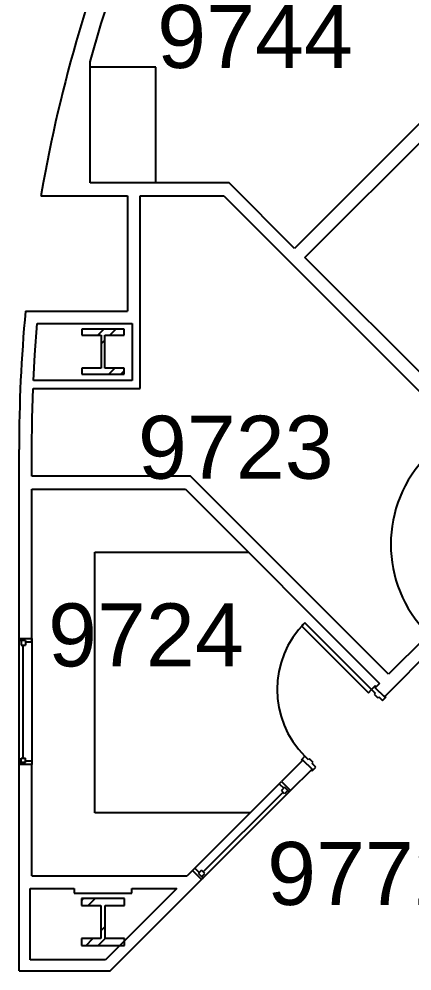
# Model space of a CAD drawing. Header units: inches. Extents: x -59 to 5673, y -29 to 4299.
# Drawn here: x 330.6 to 480.3, y 3102.5 to 3465.1 of the extents above; entities that cross this region are included whole.
import ezdxf

# ---------------------------------------------------------------- set-up
doc = ezdxf.new("R2010")
doc.units = ezdxf.units.IN
doc.header["$LTSCALE"] = 96
doc.header["$MEASUREMENT"] = 0
for name, color, linetype in [('A-ANNO-ROOM', 4, 'Continuous'), ('A-COLS', 5, 'Continuous'), ('A-DOOR', 2, 'Continuous'), ('A-FLOR-CASE', 3, 'Continuous'), ('A-GLAZ', 2, 'Continuous'), ('A-WALL-FULL', 6, 'Continuous')]:
    doc.layers.add(name, color=color, linetype=linetype)
doc.styles.add('ARIAL', font='arial.ttf')

msp = doc.modelspace()

# ---------------------------------------------------------------- linework, layer by layer
at = {"layer": 'A-COLS'}
for p, q in [((370.68, 3346.97), (354.48, 3346.97)), ((354.48, 3346.97), (354.48, 3344.71)), ((354.48, 3344.71), (361.87, 3344.71)), ((360.6, 3344.71), (362.86, 3346.97)), ((361.87, 3344.71), (361.87, 3332.13)), ((363.28, 3332.13), (363.28, 3344.71)), ((363.28, 3344.71), (370.68, 3344.71)), ((365.21, 3344.71), (367.47, 3346.97)), ((370.68, 3344.71), (370.68, 3346.97)), ((361.87, 3341.37), (363.28, 3342.78)), ((361.87, 3332.13), (354.48, 3332.13)), ((354.48, 3332.13), (354.48, 3329.87)), ((354.48, 3329.87), (370.68, 3329.87)), ((370.68, 3332.13), (363.28, 3332.13)), ((364.77, 3329.87), (367.03, 3332.13)), ((369.38, 3329.87), (370.68, 3331.17)), ((370.68, 3329.87), (370.68, 3332.13)), ((370.83, 3130.03), (354.33, 3130.03)), ((354.33, 3130.03), (354.33, 3127.37)), ((354.33, 3129.35), (355, 3130.03)), ((354.33, 3127.37), (361.75, 3127.37)), ((356.95, 3127.37), (359.61, 3130.03)), ((361.75, 3127.37), (361.75, 3114.79)), ((363.41, 3114.79), (363.41, 3127.37)), ((363.41, 3127.37), (370.83, 3127.37)), ((370.83, 3127.37), (370.83, 3130.03)), ((361.75, 3117.77), (363.41, 3119.43)), ((361.75, 3114.79), (354.33, 3114.79)), ((354.33, 3114.79), (354.33, 3112.13)), ((354.33, 3112.13), (370.83, 3112.13)), ((356.11, 3112.13), (358.77, 3114.79)), ((360.72, 3112.13), (363.41, 3114.82)), ((370.83, 3114.79), (363.41, 3114.79)), ((370.83, 3112.13), (370.83, 3114.79))]:
    msp.add_line(p, q, dxfattribs=at)
at = {"layer": 'A-DOOR'}
for p, q in [((439.51, 3235.14), (438.27, 3233.91)), ((438.27, 3233.91), (463.72, 3208.45)), ((464.96, 3209.69), (439.51, 3235.14)), ((466.38, 3211.1), (464.96, 3209.69)), ((466.73, 3210.75), (466.38, 3211.1)), ((466.38, 3210.39), (466.73, 3210.75)), ((469.82, 3206.95), (466.38, 3210.39)), ((463.72, 3208.45), (464.96, 3209.69)), ((464.96, 3209.69), (466.33, 3208.32)), ((466.33, 3208.32), (465.89, 3207.88)), ((465.89, 3207.88), (467.31, 3206.47)), ((467.31, 3206.47), (467.75, 3206.9)), ((467.75, 3206.9), (469.12, 3205.53)), ((469.12, 3205.53), (470.53, 3206.95)), ((470.18, 3207.3), (469.82, 3206.95)), ((470.53, 3206.95), (470.18, 3207.3)), ((439.51, 3184.23), (438.09, 3182.82)), ((438.09, 3182.82), (438.44, 3182.46)), ((438.44, 3182.46), (438.8, 3182.82)), ((438.8, 3182.82), (442.25, 3179.37)), ((440.88, 3182.86), (439.51, 3184.23)), ((441.32, 3183.3), (440.88, 3182.86)), ((442.73, 3181.89), (441.32, 3183.3)), ((442.29, 3181.45), (442.73, 3181.89)), ((443.66, 3180.08), (442.29, 3181.45)), ((442.25, 3179.37), (441.89, 3179.02)), ((441.89, 3179.02), (442.25, 3178.66)), ((442.25, 3178.66), (443.66, 3180.08))]:
    msp.add_line(p, q, dxfattribs=at)
for centre, radius in [((520.27, 3265), 48), ((520.27, 3265), 48), ((464.96, 3209.69), 36), ((464.96, 3209.69), 36)]:
    msp.add_arc(centre, radius, 135, 225, dxfattribs=at)
at = {"layer": 'A-FLOR-CASE'}
for p, q in [((382.7, 3446.79), (357.7, 3446.79)), ((382.7, 3402.7), (382.7, 3446.79)), ((359.45, 3162.7), (359.45, 3262.08)), ((359.45, 3262.08), (417.97, 3262.08)), ((418.55, 3162.7), (359.45, 3162.7))]:
    msp.add_line(p, q, dxfattribs=at)
at = {"layer": 'A-GLAZ'}
for p, q in [((330.58, 3229.08), (330.58, 3228.33)), ((333.08, 3228.33), (330.58, 3228.33)), ((331.33, 3228.33), (331.33, 3226.58)), ((333.08, 3228.33), (333.08, 3226.58)), ((335.45, 3227.83), (335.45, 3229.08)), ((331.33, 3226.58), (333.08, 3226.58)), ((332.2, 3183.58), (332.2, 3226.58)), ((333.08, 3227.83), (335.45, 3227.83)), ((333.08, 3181.83), (330.58, 3181.83)), ((330.58, 3181.08), (330.58, 3181.83)), ((331.33, 3183.58), (333.08, 3183.58)), ((331.33, 3181.83), (331.33, 3183.58)), ((333.08, 3181.83), (333.08, 3183.58)), ((335.45, 3182.33), (333.08, 3182.33)), ((335.45, 3182.33), (335.45, 3181.08)), ((429.78, 3173.8), (430.67, 3174.69)), ((429.78, 3173.8), (431.46, 3172.12)), ((431.2, 3170.62), (400.79, 3140.21)), ((431.82, 3172.48), (430.58, 3171.24)), ((431.82, 3170), (430.58, 3171.24)), ((431.82, 3172.48), (433.58, 3170.71)), ((433.05, 3171.24), (431.82, 3170)), ((434.11, 3171.24), (433.58, 3170.71)), ((397.61, 3141.63), (396.73, 3140.74)), ((399.29, 3139.95), (397.61, 3141.63)), ((398.94, 3139.6), (400.17, 3140.83)), ((398.94, 3139.6), (400.7, 3137.83)), ((401.41, 3139.6), (400.17, 3140.83)), ((400.17, 3138.36), (401.41, 3139.6)), ((400.17, 3137.3), (400.7, 3137.83))]:
    msp.add_line(p, q, dxfattribs=at)
at = {"layer": 'A-WALL-FULL'}
for p, q in [((361.94, 3463.45), (366.58, 3478)), ((524.22, 3466.4), (435.58, 3377.75)), ((439.56, 3374.31), (530.16, 3464.91)), ((357.7, 3448.78), (361.94, 3463.45)), ((357.7, 3402.7), (357.7, 3448.78)), ((339.78, 3402.7), (339.39, 3400.58)), ((410.63, 3402.7), (357.7, 3402.7)), ((435.58, 3377.75), (410.63, 3402.7)), ((339.39, 3400.58), (339.02, 3398.45)), ((338.96, 3398.14), (338.91, 3397.83)), ((338.91, 3397.83), (371.91, 3397.83)), ((339.02, 3398.45), (338.96, 3398.14)), ((371.91, 3397.83), (371.91, 3353.83)), ((376.78, 3324.33), (376.78, 3397.83)), ((376.78, 3397.83), (408.61, 3397.83)), ((408.61, 3397.83), (488.08, 3318.36)), ((491.53, 3322.33), (439.56, 3374.31)), ((333.04, 3353.83), (371.91, 3353.83)), ((336.62, 3337.19), (337.52, 3349.2)), ((337.52, 3349.2), (373.66, 3349.2)), ((373.66, 3349.2), (373.66, 3327.45)), ((336.09, 3327.45), (336.62, 3337.19)), ((373.66, 3327.45), (336.09, 3327.45)), ((335.58, 3313.12), (335.94, 3324.33)), ((335.94, 3324.33), (376.78, 3324.33)), ((335.45, 3301.08), (335.58, 3313.12)), ((330.58, 3229.08), (330.58, 3301.08)), ((335.45, 3290.95), (335.45, 3301.08)), ((395.99, 3290.95), (335.45, 3290.95)), ((471.46, 3215.48), (395.99, 3290.95)), ((335.45, 3286.08), (393.97, 3286.08)), ((335.45, 3229.08), (335.45, 3286.08)), ((393.97, 3286.08), (468.01, 3212.03)), ((330.58, 3229.08), (335.45, 3229.08)), ((330.58, 3181.08), (330.58, 3229.08)), ((335.45, 3229.08), (335.45, 3181.08)), ((485.62, 3229.64), (471.46, 3215.48)), ((469.82, 3206.95), (489.07, 3226.19)), ((468.01, 3212.03), (466.38, 3210.39)), ((466.38, 3210.39), (469.82, 3206.95)), ((330.58, 3102.45), (330.58, 3181.08)), ((335.45, 3181.08), (330.58, 3181.08)), ((335.45, 3138.7), (335.45, 3181.08)), ((438.8, 3182.82), (430.67, 3174.69)), ((442.25, 3179.37), (438.8, 3182.82)), ((434.11, 3171.24), (442.25, 3179.37)), ((396.73, 3140.74), (430.67, 3174.69)), ((430.67, 3174.69), (434.11, 3171.24)), ((400.17, 3137.3), (434.11, 3171.24)), ((335.45, 3138.7), (394.68, 3138.7)), ((396.73, 3140.74), (394.68, 3138.7)), ((396.73, 3140.74), (400.17, 3137.3)), ((400.17, 3137.3), (399.73, 3137.74)), ((334.83, 3133.83), (351.58, 3133.83)), ((334.83, 3106.7), (334.83, 3133.83)), ((351.58, 3133.83), (351.58, 3132.08)), ((390.69, 3133.83), (363.57, 3106.7)), ((365.33, 3102.45), (400.17, 3137.3)), ((373.58, 3132.08), (373.58, 3133.83)), ((373.58, 3133.83), (390.69, 3133.83)), ((351.58, 3132.08), (373.58, 3132.08)), ((363.57, 3106.7), (334.83, 3106.7)), ((330.58, 3102.45), (365.33, 3102.45))]:
    msp.add_line(p, q, dxfattribs=at)
for start, end in [(156.8423, 169.6565), (174.6524, 180)]:
    msp.add_arc((896.58, 3301.08), 566, start, end, dxfattribs=at)

# ---------------------------------------------------------------- texts
at = {"layer": 'A-ANNO-ROOM', "style": 'ARIAL'}
for s, p in [('9744', (383.22, 3446.49)), ('9723', (375.9, 3290)), ('9724', (341.65, 3218.49)), ('9772', (425.14, 3127.59))]:
    msp.add_text(s, height=24, dxfattribs=at).set_placement(p)

doc.saveas('drawing.dxf')
